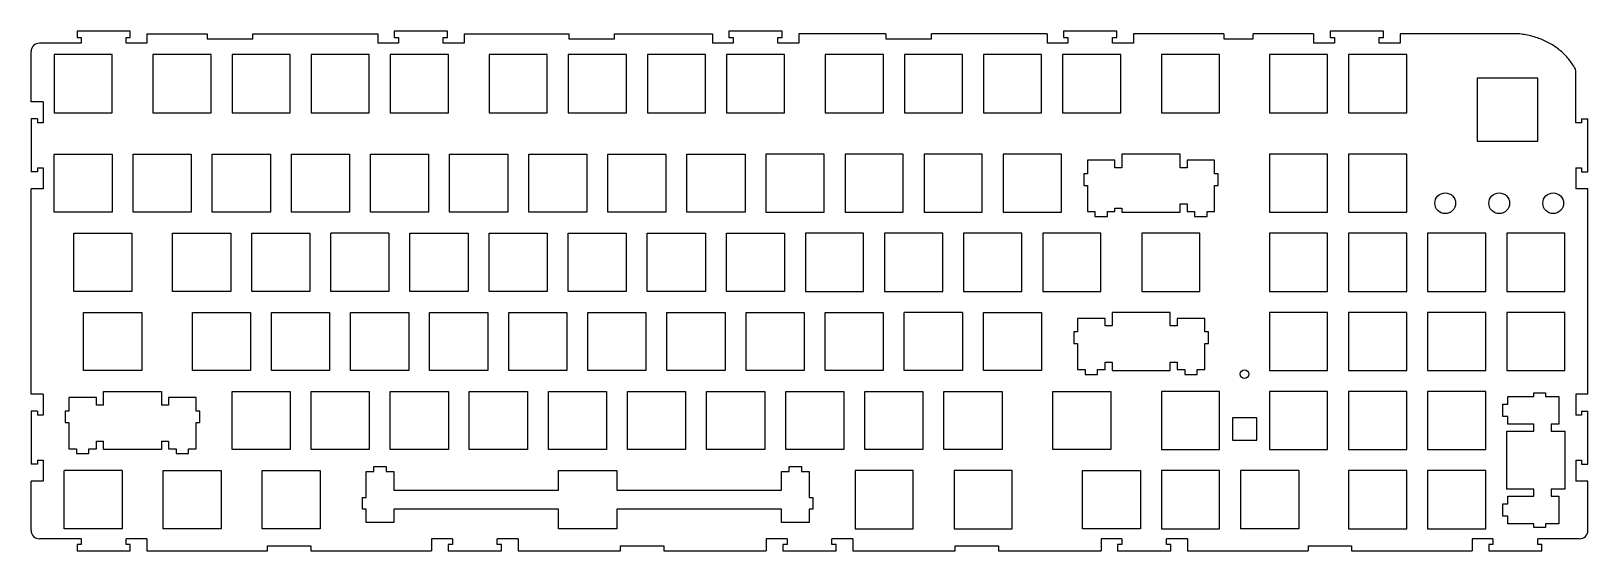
# Model space of a CAD drawing. Extents: x 6716 to 7091, y -4245 to -4120.
import ezdxf

# ---------------------------------------------------------------- set-up
doc = ezdxf.new("R2010")
doc.units = 0
doc.header["$LTSCALE"] = 60
doc.header["$MEASUREMENT"] = 0
doc.layers.get('0').update_dxf_attribs({"linetype": 'CONTINUOUS'})

msp = doc.modelspace()

# ---------------------------------------------------------------- linework, layer by layer
at = {"color": 7, "linetype": 'Continuous'}
for p, q in [((6726.98, -4119.74), (6726.98, -4121.24)), ((6739.78, -4119.74), (6726.98, -4119.74)), ((6739.78, -4121.24), (6739.78, -4119.74)), ((6803.38, -4119.74), (6803.38, -4121.24)), ((6816.18, -4119.74), (6803.38, -4119.74)), ((6816.18, -4121.24), (6816.18, -4119.74)), ((6883.98, -4119.74), (6883.98, -4121.24)), ((6896.78, -4119.74), (6883.98, -4119.74)), ((6896.78, -4121.24), (6896.78, -4119.74)), ((6964.58, -4119.74), (6964.58, -4121.24)), ((6977.38, -4119.74), (6964.58, -4119.74)), ((6977.38, -4121.24), (6977.38, -4119.74)), ((7041.59, -4119.74), (7028.79, -4119.74)), ((7028.79, -4119.74), (7028.79, -4121.24)), ((7041.59, -4121.24), (7041.59, -4119.74)), ((6727.98, -4122.64), (6717.92, -4122.64)), ((6726.98, -4121.24), (6727.98, -4121.24)), ((6727.98, -4121.24), (6727.98, -4122.64)), ((6738.78, -4122.64), (6738.78, -4121.24)), ((6738.78, -4121.24), (6739.78, -4121.24)), ((6743.78, -4122.64), (6738.78, -4122.64)), ((6743.78, -4120.38), (6743.78, -4122.64)), ((6743.78, -4120.38), (6758.28, -4120.38)), ((6758.28, -4120.38), (6758.28, -4121.59)), ((6758.28, -4121.59), (6769.28, -4121.59)), ((6769.28, -4121.59), (6769.28, -4120.38)), ((6769.28, -4120.38), (6799.38, -4120.38)), ((6799.38, -4120.38), (6799.38, -4122.64)), ((6804.38, -4122.64), (6799.38, -4122.64)), ((6803.38, -4121.24), (6804.38, -4121.24)), ((6804.38, -4121.24), (6804.38, -4122.64)), ((6815.18, -4122.64), (6815.18, -4121.24)), ((6815.18, -4121.24), (6816.18, -4121.24)), ((6820.18, -4122.64), (6815.18, -4122.64)), ((6820.18, -4120.38), (6820.18, -4122.64)), ((6820.18, -4120.38), (6845.43, -4120.38)), ((6845.43, -4120.38), (6845.43, -4121.59)), ((6845.43, -4121.59), (6856.43, -4121.59)), ((6856.43, -4121.59), (6856.43, -4120.38)), ((6856.43, -4120.38), (6879.98, -4120.38)), ((6879.98, -4120.38), (6879.98, -4122.64)), ((6884.98, -4122.64), (6879.98, -4122.64)), ((6883.98, -4121.24), (6884.98, -4121.24)), ((6884.98, -4121.24), (6884.98, -4122.64)), ((6895.78, -4122.64), (6895.78, -4121.24)), ((6895.78, -4121.24), (6896.78, -4121.24)), ((6900.78, -4122.64), (6895.78, -4122.64)), ((6900.78, -4120.38), (6900.78, -4122.64)), ((6921.73, -4120.38), (6900.78, -4120.38)), ((6921.73, -4120.38), (6921.73, -4121.59)), ((6921.73, -4121.59), (6932.73, -4121.59)), ((6932.73, -4121.59), (6932.73, -4120.38)), ((6960.58, -4120.38), (6932.73, -4120.38)), ((6960.58, -4120.38), (6960.58, -4122.64)), ((6965.58, -4122.64), (6960.58, -4122.64)), ((6964.58, -4121.24), (6965.58, -4121.24)), ((6965.58, -4121.24), (6965.58, -4122.64)), ((6976.38, -4121.24), (6977.38, -4121.24)), ((6976.38, -4122.64), (6976.38, -4121.24)), ((6981.38, -4122.64), (6976.38, -4122.64)), ((7003.2, -4120.38), (6981.38, -4120.38)), ((6981.38, -4120.38), (6981.38, -4122.64)), ((7003.2, -4120.38), (7003.2, -4121.59)), ((7003.2, -4121.59), (7010.2, -4121.59)), ((7024.79, -4120.38), (7010.2, -4120.38)), ((7010.2, -4121.59), (7010.2, -4120.38)), ((7024.79, -4120.38), (7024.79, -4122.64)), ((7029.79, -4122.64), (7024.79, -4122.64)), ((7028.79, -4121.24), (7029.79, -4121.24)), ((7029.79, -4121.24), (7029.79, -4122.64)), ((7040.59, -4121.24), (7041.59, -4121.24)), ((7040.59, -4122.64), (7040.59, -4121.24)), ((7045.59, -4122.64), (7040.59, -4122.64)), ((7074.14, -4120.38), (7045.59, -4120.38)), ((7045.59, -4120.38), (7045.59, -4122.64)), ((6715.92, -4136.77), (6715.92, -4124.64)), ((6721.45, -4125.38), (6721.45, -4139.38)), ((6735.45, -4125.38), (6721.45, -4125.38)), ((6735.45, -4139.38), (6735.45, -4125.38)), ((6745.27, -4125.38), (6745.27, -4139.38)), ((6759.27, -4125.38), (6745.27, -4125.38)), ((6759.27, -4139.38), (6759.27, -4125.38)), ((6764.32, -4125.38), (6764.32, -4139.38)), ((6778.32, -4125.38), (6764.32, -4125.38)), ((6778.32, -4139.38), (6778.32, -4125.38)), ((6783.37, -4125.38), (6783.37, -4139.38)), ((6797.37, -4125.38), (6783.37, -4125.38)), ((6797.37, -4139.38), (6797.37, -4125.38)), ((6802.42, -4125.38), (6802.42, -4139.38)), ((6816.42, -4125.38), (6802.42, -4125.38)), ((6816.42, -4139.38), (6816.42, -4125.38)), ((6826.23, -4125.38), (6826.23, -4139.38)), ((6840.23, -4125.38), (6826.23, -4125.38)), ((6840.23, -4139.38), (6840.23, -4125.38)), ((6845.28, -4125.38), (6845.28, -4139.38)), ((6859.28, -4125.38), (6845.28, -4125.38)), ((6859.28, -4139.38), (6859.28, -4125.38)), ((6864.33, -4125.38), (6864.33, -4139.38)), ((6878.33, -4125.38), (6864.33, -4125.38)), ((6878.33, -4139.38), (6878.33, -4125.38)), ((6883.38, -4125.38), (6883.38, -4139.38)), ((6897.38, -4125.38), (6883.38, -4125.38)), ((6897.38, -4139.38), (6897.38, -4125.38)), ((6907.19, -4125.38), (6907.19, -4139.38)), ((6921.19, -4125.38), (6907.19, -4125.38)), ((6921.19, -4139.38), (6921.19, -4125.38)), ((6926.24, -4125.38), (6926.24, -4139.38)), ((6940.24, -4125.38), (6926.24, -4125.38)), ((6940.24, -4139.38), (6940.24, -4125.38)), ((6945.29, -4125.38), (6945.29, -4139.38)), ((6959.29, -4125.38), (6945.29, -4125.38)), ((6959.29, -4139.38), (6959.29, -4125.38)), ((6964.34, -4125.38), (6964.34, -4139.38)), ((6978.34, -4125.38), (6964.34, -4125.38)), ((6978.34, -4139.38), (6978.34, -4125.38)), ((7002.15, -4125.38), (6988.15, -4125.38)), ((6988.15, -4125.38), (6988.15, -4139.38)), ((7002.15, -4139.38), (7002.15, -4125.38)), ((7028.15, -4125.38), (7014.15, -4125.38)), ((7014.15, -4125.38), (7014.15, -4139.38)), ((7028.15, -4139.38), (7028.15, -4125.38)), ((7047.2, -4125.38), (7033.2, -4125.38)), ((7033.2, -4125.38), (7033.2, -4139.38)), ((7047.2, -4139.38), (7047.2, -4125.38)), ((7078.78, -4131.03), (7064.18, -4131.03)), ((7064.18, -4131.03), (7064.18, -4146.23)), ((7078.78, -4146.23), (7078.78, -4131.03)), ((7087.93, -4141.83), (7087.93, -4129.55)), ((6718.82, -4136.77), (6715.92, -4136.77)), ((6718.82, -4136.77), (6718.82, -4141.83)), ((6715.92, -4140.83), (6715.92, -4153.63)), ((6717.42, -4140.83), (6715.92, -4140.83)), ((6717.42, -4140.83), (6717.42, -4141.83)), ((6718.82, -4141.83), (6717.42, -4141.83)), ((6721.45, -4139.38), (6735.45, -4139.38)), ((6745.27, -4139.38), (6759.27, -4139.38)), ((6764.32, -4139.38), (6778.32, -4139.38)), ((6783.37, -4139.38), (6797.37, -4139.38)), ((6802.42, -4139.38), (6816.42, -4139.38)), ((6826.23, -4139.38), (6840.23, -4139.38)), ((6845.28, -4139.38), (6859.28, -4139.38)), ((6864.33, -4139.38), (6878.33, -4139.38)), ((6883.38, -4139.38), (6897.38, -4139.38)), ((6907.19, -4139.38), (6921.19, -4139.38)), ((6926.24, -4139.38), (6940.24, -4139.38)), ((6945.29, -4139.38), (6959.29, -4139.38)), ((6964.34, -4139.38), (6978.34, -4139.38)), ((6988.15, -4139.38), (7002.15, -4139.38)), ((7014.15, -4139.38), (7028.15, -4139.38)), ((7033.2, -4139.38), (7047.2, -4139.38)), ((7089.33, -4141.83), (7087.93, -4141.83)), ((7089.33, -4140.83), (7090.83, -4140.83)), ((7089.33, -4140.83), (7089.33, -4141.83)), ((7090.83, -4153.63), (7090.83, -4140.83)), ((7064.18, -4146.23), (7078.78, -4146.23)), ((6721.45, -4163.38), (6721.45, -4149.38)), ((6721.45, -4149.38), (6735.45, -4149.38)), ((6735.45, -4149.38), (6735.45, -4163.38)), ((6740.5, -4163.38), (6740.5, -4149.38)), ((6740.5, -4149.38), (6754.5, -4149.38)), ((6754.5, -4149.38), (6754.5, -4163.38)), ((6759.55, -4163.38), (6759.55, -4149.38)), ((6759.55, -4149.38), (6773.55, -4149.38)), ((6773.55, -4149.38), (6773.55, -4163.38)), ((6778.6, -4163.38), (6778.6, -4149.38)), ((6778.6, -4149.38), (6792.6, -4149.38)), ((6792.6, -4149.38), (6792.6, -4163.38)), ((6797.65, -4163.38), (6797.65, -4149.38)), ((6797.65, -4149.38), (6811.65, -4149.38)), ((6811.65, -4149.38), (6811.65, -4163.38)), ((6816.7, -4163.38), (6816.7, -4149.38)), ((6816.7, -4149.38), (6830.7, -4149.38)), ((6830.7, -4149.38), (6830.7, -4163.38)), ((6835.75, -4163.38), (6835.75, -4149.38)), ((6835.75, -4149.38), (6849.75, -4149.38)), ((6849.75, -4149.38), (6849.75, -4163.38)), ((6854.8, -4163.38), (6854.8, -4149.38)), ((6854.8, -4149.38), (6868.8, -4149.38)), ((6868.8, -4149.38), (6868.8, -4163.38)), ((6873.85, -4163.38), (6873.85, -4149.38)), ((6873.85, -4149.38), (6887.85, -4149.38)), ((6887.85, -4149.38), (6887.85, -4163.38)), ((6892.9, -4149.38), (6892.9, -4163.38)), ((6906.9, -4149.38), (6892.9, -4149.38)), ((6906.9, -4163.38), (6906.9, -4149.38)), ((6911.95, -4149.38), (6911.95, -4163.38)), ((6925.95, -4149.38), (6911.95, -4149.38)), ((6925.95, -4163.38), (6925.95, -4149.38)), ((6931, -4149.38), (6931, -4163.38)), ((6945, -4149.38), (6931, -4149.38)), ((6945, -4163.38), (6945, -4149.38)), ((6964.05, -4149.38), (6950.05, -4149.38)), ((6950.05, -4149.38), (6950.05, -4163.38)), ((6964.05, -4163.38), (6964.05, -4149.38)), ((6992.63, -4149.38), (6978.63, -4149.38)), ((6978.63, -4149.38), (6978.63, -4152.65)), ((6992.63, -4152.65), (6992.63, -4149.38)), ((7028.15, -4149.38), (7014.15, -4149.38)), ((7014.15, -4149.38), (7014.15, -4163.38)), ((7028.15, -4163.38), (7028.15, -4149.38)), ((7047.2, -4149.38), (7033.2, -4149.38)), ((7033.2, -4149.38), (7033.2, -4163.38)), ((7047.2, -4163.38), (7047.2, -4149.38)), ((6717.42, -4153.63), (6715.92, -4153.63)), ((6717.42, -4152.63), (6717.42, -4153.63)), ((6717.42, -4152.63), (6718.82, -4152.63)), ((6718.82, -4152.63), (6718.82, -4157.69)), ((6976.95, -4150.85), (6970.3, -4150.85)), ((6970.3, -4150.85), (6970.3, -4154.08)), ((6976.95, -4152.65), (6976.95, -4150.85)), ((6978.63, -4152.65), (6976.95, -4152.65)), ((6994.3, -4152.65), (6992.63, -4152.65)), ((7000.95, -4150.85), (6994.3, -4150.85)), ((6994.3, -4150.85), (6994.3, -4152.65)), ((7000.95, -4154.08), (7000.95, -4150.85)), ((7087.93, -4152.63), (7089.33, -4152.63)), ((7087.93, -4152.63), (7087.93, -4157.69)), ((7089.33, -4152.63), (7089.33, -4153.63)), ((7089.33, -4153.63), (7090.83, -4153.63)), ((6715.92, -4207.17), (6715.92, -4157.69)), ((6718.82, -4157.69), (6715.92, -4157.69)), ((6970.3, -4154.08), (6969.43, -4154.08)), ((6969.43, -4154.08), (6969.43, -4156.88)), ((6969.43, -4156.88), (6970.3, -4156.88)), ((6970.3, -4156.88), (6970.3, -4163.15)), ((7001.83, -4154.08), (7000.95, -4154.08)), ((7000.95, -4156.88), (7001.83, -4156.88)), ((7000.95, -4163.15), (7000.95, -4156.88)), ((7001.83, -4156.88), (7001.83, -4154.08)), ((7090.83, -4157.69), (7087.93, -4157.69)), ((7090.83, -4207.17), (7090.83, -4157.69)), ((6992.63, -4161.35), (6994.3, -4161.35)), ((6992.63, -4163.38), (6992.63, -4161.35)), ((6994.3, -4161.35), (6994.3, -4163.15)), ((6735.45, -4163.38), (6721.45, -4163.38)), ((6754.5, -4163.38), (6740.5, -4163.38)), ((6773.55, -4163.38), (6759.55, -4163.38)), ((6792.6, -4163.38), (6778.6, -4163.38)), ((6811.65, -4163.38), (6797.65, -4163.38)), ((6830.7, -4163.38), (6816.7, -4163.38)), ((6849.75, -4163.38), (6835.75, -4163.38)), ((6868.8, -4163.38), (6854.8, -4163.38)), ((6887.85, -4163.38), (6873.85, -4163.38)), ((6892.9, -4163.38), (6906.9, -4163.38)), ((6911.95, -4163.38), (6925.95, -4163.38)), ((6931, -4163.38), (6945, -4163.38)), ((6950.05, -4163.38), (6964.05, -4163.38)), ((6970.3, -4163.15), (6972.13, -4163.15)), ((6972.13, -4163.15), (6972.13, -4164.35)), ((6972.13, -4164.35), (6975.13, -4164.35)), ((6975.13, -4163.15), (6976.95, -4163.15)), ((6975.13, -4164.35), (6975.13, -4163.15)), ((6976.95, -4162.35), (6978.63, -4162.35)), ((6976.95, -4163.15), (6976.95, -4162.35)), ((6978.63, -4162.35), (6978.63, -4163.38)), ((6978.63, -4163.38), (6992.63, -4163.38)), ((6994.3, -4163.15), (6996.13, -4163.15)), ((6996.13, -4163.15), (6996.13, -4164.35)), ((6996.13, -4164.35), (6999.13, -4164.35)), ((6999.13, -4163.15), (7000.95, -4163.15)), ((6999.13, -4164.35), (6999.13, -4163.15)), ((7014.15, -4163.38), (7028.15, -4163.38)), ((7033.2, -4163.38), (7047.2, -4163.38)), ((6726.2, -4182.43), (6726.2, -4168.43)), ((6726.2, -4168.43), (6740.2, -4168.43)), ((6740.2, -4168.43), (6740.2, -4182.43)), ((6750, -4182.43), (6750, -4168.43)), ((6750, -4168.43), (6764, -4168.43)), ((6764, -4168.43), (6764, -4182.43)), ((6769.05, -4182.43), (6769.05, -4168.43)), ((6769.05, -4168.43), (6783.05, -4168.43)), ((6783.05, -4168.43), (6783.05, -4182.43)), ((6788.1, -4182.43), (6788.1, -4168.43)), ((6802.1, -4168.43), (6788.1, -4168.43)), ((6802.1, -4168.43), (6802.1, -4182.43)), ((6807.15, -4182.43), (6807.15, -4168.43)), ((6807.15, -4168.43), (6821.15, -4168.43)), ((6821.15, -4168.43), (6821.15, -4182.43)), ((6826.2, -4182.43), (6826.2, -4168.43)), ((6826.2, -4168.43), (6840.2, -4168.43)), ((6840.2, -4168.43), (6840.2, -4182.43)), ((6845.25, -4182.43), (6845.25, -4168.43)), ((6845.25, -4168.43), (6859.25, -4168.43)), ((6859.25, -4168.43), (6859.25, -4182.43)), ((6864.3, -4182.43), (6864.3, -4168.43)), ((6864.3, -4168.43), (6878.3, -4168.43)), ((6878.3, -4168.43), (6878.3, -4182.43)), ((6883.35, -4182.43), (6883.35, -4168.43)), ((6883.35, -4168.43), (6897.35, -4168.43)), ((6897.35, -4168.43), (6897.35, -4182.43)), ((6902.4, -4168.43), (6902.4, -4182.43)), ((6916.4, -4168.43), (6902.4, -4168.43)), ((6916.4, -4182.43), (6916.4, -4168.43)), ((6935.45, -4168.43), (6921.45, -4168.43)), ((6921.45, -4168.43), (6921.45, -4182.43)), ((6935.45, -4182.43), (6935.45, -4168.43)), ((6954.5, -4168.43), (6940.5, -4168.43)), ((6940.5, -4168.43), (6940.5, -4182.43)), ((6954.5, -4182.43), (6954.5, -4168.43)), ((6973.55, -4168.43), (6959.55, -4168.43)), ((6959.55, -4168.43), (6959.55, -4182.43)), ((6973.55, -4182.43), (6973.55, -4168.43)), ((6997.38, -4168.43), (6983.38, -4168.43)), ((6983.38, -4168.43), (6983.38, -4182.43)), ((6997.38, -4182.43), (6997.38, -4168.43)), ((7028.15, -4168.43), (7014.15, -4168.43)), ((7014.15, -4168.43), (7014.15, -4182.43)), ((7028.15, -4182.43), (7028.15, -4168.43)), ((7047.2, -4168.43), (7033.2, -4168.43)), ((7033.2, -4168.43), (7033.2, -4182.43)), ((7047.2, -4182.43), (7047.2, -4168.43)), ((7066.25, -4168.43), (7052.25, -4168.43)), ((7052.25, -4168.43), (7052.25, -4182.43)), ((7066.25, -4182.43), (7066.25, -4168.43)), ((7085.3, -4168.43), (7071.3, -4168.43)), ((7071.3, -4168.43), (7071.3, -4182.43)), ((7085.3, -4182.43), (7085.3, -4168.43)), ((6740.2, -4182.43), (6726.2, -4182.43)), ((6764, -4182.43), (6750, -4182.43)), ((6783.05, -4182.43), (6769.05, -4182.43)), ((6802.1, -4182.43), (6788.1, -4182.43)), ((6821.15, -4182.43), (6807.15, -4182.43)), ((6840.2, -4182.43), (6826.2, -4182.43)), ((6859.25, -4182.43), (6845.25, -4182.43)), ((6878.3, -4182.43), (6864.3, -4182.43)), ((6897.35, -4182.43), (6883.35, -4182.43)), ((6902.4, -4182.43), (6916.4, -4182.43)), ((6921.45, -4182.43), (6935.45, -4182.43)), ((6940.5, -4182.43), (6954.5, -4182.43)), ((6959.55, -4182.43), (6973.55, -4182.43)), ((6983.38, -4182.43), (6997.38, -4182.43)), ((7014.15, -4182.43), (7028.15, -4182.43)), ((7033.2, -4182.43), (7047.2, -4182.43)), ((7052.25, -4182.43), (7066.25, -4182.43)), ((7071.3, -4182.43), (7085.3, -4182.43)), ((6728.55, -4201.48), (6728.55, -4187.48)), ((6728.55, -4187.48), (6742.55, -4187.48)), ((6742.55, -4187.48), (6742.55, -4201.48)), ((6754.75, -4201.48), (6754.75, -4187.48)), ((6754.75, -4187.48), (6768.75, -4187.48)), ((6768.75, -4187.48), (6768.75, -4201.48)), ((6773.8, -4201.48), (6773.8, -4187.48)), ((6773.8, -4187.48), (6787.8, -4187.48)), ((6787.8, -4187.48), (6787.8, -4201.48)), ((6792.85, -4201.48), (6792.85, -4187.48)), ((6792.85, -4187.48), (6806.85, -4187.48)), ((6806.85, -4187.48), (6806.85, -4201.48)), ((6811.9, -4201.48), (6811.9, -4187.48)), ((6811.9, -4187.48), (6825.9, -4187.48)), ((6825.9, -4187.48), (6825.9, -4201.48)), ((6830.95, -4201.48), (6830.95, -4187.48)), ((6830.95, -4187.48), (6844.95, -4187.48)), ((6844.95, -4187.48), (6844.95, -4201.48)), ((6850, -4201.48), (6850, -4187.48)), ((6850, -4187.48), (6864, -4187.48)), ((6864, -4187.48), (6864, -4201.48)), ((6869.05, -4201.48), (6869.05, -4187.48)), ((6869.05, -4187.48), (6883.05, -4187.48)), ((6883.05, -4187.48), (6883.05, -4201.48)), ((6888.1, -4201.48), (6888.1, -4187.48)), ((6888.1, -4187.48), (6902.1, -4187.48)), ((6902.1, -4187.48), (6902.1, -4201.48)), ((6907.15, -4187.48), (6921.15, -4187.48)), ((6907.15, -4201.48), (6907.15, -4187.48)), ((6921.15, -4187.48), (6921.15, -4201.48)), ((6940.2, -4187.48), (6926.2, -4187.48)), ((6926.2, -4201.48), (6926.2, -4187.48)), ((6940.2, -4187.48), (6940.2, -4201.48)), ((6945.25, -4187.48), (6959.25, -4187.48)), ((6945.25, -4201.48), (6945.25, -4187.48)), ((6959.25, -4187.48), (6959.25, -4201.48)), ((6990.25, -4187.48), (6976.25, -4187.48)), ((6976.25, -4187.48), (6976.25, -4190.75)), ((6990.25, -4190.75), (6990.25, -4187.48)), ((7028.15, -4187.48), (7014.15, -4187.48)), ((7014.15, -4187.48), (7014.15, -4201.48)), ((7028.15, -4201.48), (7028.15, -4187.48)), ((7047.2, -4187.48), (7033.2, -4187.48)), ((7033.2, -4187.48), (7033.2, -4201.48)), ((7047.2, -4201.48), (7047.2, -4187.48)), ((7066.25, -4187.48), (7052.25, -4187.48)), ((7052.25, -4187.48), (7052.25, -4201.48)), ((7066.25, -4201.48), (7066.25, -4187.48)), ((7085.3, -4187.48), (7071.3, -4187.48)), ((7071.3, -4187.48), (7071.3, -4201.48)), ((7085.3, -4201.48), (7085.3, -4187.48)), ((6974.58, -4188.95), (6967.93, -4188.95)), ((6967.93, -4188.95), (6967.93, -4192.18)), ((6974.58, -4190.75), (6974.58, -4188.95)), ((6976.25, -4190.75), (6974.58, -4190.75)), ((6991.93, -4190.75), (6990.25, -4190.75)), ((6998.58, -4188.95), (6991.93, -4188.95)), ((6991.93, -4188.95), (6991.93, -4190.75)), ((6998.58, -4192.18), (6998.58, -4188.95)), ((6967.93, -4192.18), (6967.05, -4192.18)), ((6967.05, -4192.18), (6967.05, -4194.98)), ((6967.05, -4194.98), (6967.93, -4194.98)), ((6967.93, -4194.98), (6967.93, -4201.25)), ((6999.45, -4192.18), (6998.58, -4192.18)), ((6998.58, -4194.98), (6999.45, -4194.98)), ((6998.58, -4201.25), (6998.58, -4194.98)), ((6999.45, -4194.98), (6999.45, -4192.18)), ((6742.55, -4201.48), (6728.55, -4201.48)), ((6768.75, -4201.48), (6754.75, -4201.48)), ((6787.8, -4201.48), (6773.8, -4201.48)), ((6806.85, -4201.48), (6792.85, -4201.48)), ((6825.9, -4201.48), (6811.9, -4201.48)), ((6844.95, -4201.48), (6830.95, -4201.48)), ((6864, -4201.48), (6850, -4201.48)), ((6883.05, -4201.48), (6869.05, -4201.48)), ((6902.1, -4201.48), (6888.1, -4201.48)), ((6921.15, -4201.48), (6907.15, -4201.48)), ((6940.2, -4201.48), (6926.2, -4201.48)), ((6959.25, -4201.48), (6945.25, -4201.48)), ((6967.93, -4201.25), (6969.75, -4201.25)), ((6969.75, -4201.25), (6969.75, -4202.45)), ((6969.75, -4202.45), (6972.75, -4202.45)), ((6972.75, -4201.25), (6974.58, -4201.25)), ((6972.75, -4202.45), (6972.75, -4201.25)), ((6974.58, -4199.45), (6976.25, -4199.45)), ((6974.58, -4201.25), (6974.58, -4199.45)), ((6976.25, -4199.45), (6976.25, -4201.48)), ((6976.25, -4201.48), (6990.25, -4201.48)), ((6990.25, -4199.45), (6991.93, -4199.45)), ((6990.25, -4201.48), (6990.25, -4199.45)), ((6991.93, -4199.45), (6991.93, -4201.25)), ((6991.93, -4201.25), (6993.75, -4201.25)), ((6993.75, -4201.25), (6993.75, -4202.45)), ((6993.75, -4202.45), (6996.75, -4202.45)), ((6996.75, -4201.25), (6998.58, -4201.25)), ((6996.75, -4202.45), (6996.75, -4201.25)), ((7014.15, -4201.48), (7028.15, -4201.48)), ((7033.2, -4201.48), (7047.2, -4201.48)), ((7052.25, -4201.48), (7066.25, -4201.48)), ((7071.3, -4201.48), (7085.3, -4201.48)), ((6718.82, -4207.17), (6715.92, -4207.17)), ((6718.82, -4207.17), (6718.82, -4212.23)), ((6725.03, -4208), (6725.03, -4211.23)), ((6731.68, -4208), (6725.03, -4208)), ((6731.68, -4209.8), (6731.68, -4208)), ((6733.35, -4209.8), (6731.68, -4209.8)), ((6733.35, -4209.8), (6733.35, -4206.53)), ((6733.35, -4206.53), (6747.35, -4206.53)), ((6747.35, -4206.53), (6747.35, -4209.8)), ((6749.03, -4209.8), (6747.35, -4209.8)), ((6749.03, -4208), (6749.03, -4209.8)), ((6755.68, -4208), (6749.03, -4208)), ((6755.68, -4211.23), (6755.68, -4208)), ((6764.3, -4220.53), (6764.3, -4206.53)), ((6764.3, -4206.53), (6778.3, -4206.53)), ((6778.3, -4206.53), (6778.3, -4220.53)), ((6783.35, -4220.53), (6783.35, -4206.53)), ((6783.35, -4206.53), (6797.35, -4206.53)), ((6797.35, -4206.53), (6797.35, -4220.53)), ((6802.4, -4220.53), (6802.4, -4206.53)), ((6802.4, -4206.53), (6816.4, -4206.53)), ((6816.4, -4206.53), (6816.4, -4220.53)), ((6821.45, -4220.53), (6821.45, -4206.53)), ((6821.45, -4206.53), (6835.45, -4206.53)), ((6835.45, -4206.53), (6835.45, -4220.53)), ((6840.5, -4220.53), (6840.5, -4206.53)), ((6840.5, -4206.53), (6854.5, -4206.53)), ((6854.5, -4206.53), (6854.5, -4220.53)), ((6859.55, -4220.53), (6859.55, -4206.53)), ((6859.55, -4206.53), (6873.55, -4206.53)), ((6873.55, -4206.53), (6873.55, -4220.53)), ((6878.6, -4220.53), (6878.6, -4206.53)), ((6878.6, -4206.53), (6892.6, -4206.53)), ((6892.6, -4206.53), (6892.6, -4220.53)), ((6897.65, -4206.53), (6911.65, -4206.53)), ((6897.65, -4220.53), (6897.65, -4206.53)), ((6911.65, -4206.53), (6911.65, -4220.53)), ((6916.7, -4206.53), (6930.7, -4206.53)), ((6916.7, -4220.53), (6916.7, -4206.53)), ((6930.7, -4206.53), (6930.7, -4220.53)), ((6935.75, -4206.53), (6949.75, -4206.53)), ((6935.75, -4220.53), (6935.75, -4206.53)), ((6949.75, -4206.53), (6949.75, -4220.53)), ((6961.95, -4206.53), (6975.95, -4206.53)), ((6961.95, -4220.53), (6961.95, -4206.53)), ((6975.95, -4206.53), (6975.95, -4220.53)), ((7002.15, -4206.53), (6988.15, -4206.53)), ((6988.15, -4206.53), (6988.15, -4220.53)), ((7002.15, -4220.53), (7002.15, -4206.53)), ((7028.15, -4206.53), (7014.15, -4206.53)), ((7014.15, -4206.53), (7014.15, -4220.53)), ((7028.15, -4220.53), (7028.15, -4206.53)), ((7047.2, -4206.53), (7033.2, -4206.53)), ((7033.2, -4206.53), (7033.2, -4220.53)), ((7047.2, -4220.53), (7047.2, -4206.53)), ((7066.25, -4206.53), (7052.25, -4206.53)), ((7052.25, -4206.53), (7052.25, -4220.53)), ((7066.25, -4220.53), (7066.25, -4206.53)), ((7070.33, -4209.56), (7071.53, -4209.56)), ((7070.33, -4212.56), (7070.33, -4209.56)), ((7071.53, -4207.73), (7077.8, -4207.73)), ((7071.53, -4209.56), (7071.53, -4207.73)), ((7077.8, -4206.86), (7080.6, -4206.86)), ((7077.8, -4207.73), (7077.8, -4206.86)), ((7080.6, -4206.86), (7080.6, -4207.73)), ((7080.6, -4207.73), (7083.83, -4207.73)), ((7083.83, -4207.73), (7083.83, -4214.38)), ((7090.83, -4207.17), (7087.93, -4207.17)), ((7087.93, -4207.17), (7087.93, -4212.23)), ((6715.92, -4211.23), (6715.92, -4224.03)), ((6717.42, -4211.23), (6715.92, -4211.23)), ((6717.42, -4211.23), (6717.42, -4212.23)), ((6718.82, -4212.23), (6717.42, -4212.23)), ((6724.15, -4211.23), (6724.15, -4214.03)), ((6725.03, -4211.23), (6724.15, -4211.23)), ((6756.55, -4211.23), (6755.68, -4211.23)), ((6756.55, -4214.03), (6756.55, -4211.23)), ((7011.1, -4212.88), (7005.21, -4212.88)), ((7005.21, -4212.88), (7005.21, -4218.28)), ((7011.1, -4218.28), (7011.1, -4212.88)), ((7071.53, -4212.56), (7070.33, -4212.56)), ((7071.53, -4214.38), (7071.53, -4212.56)), ((7089.33, -4212.23), (7087.93, -4212.23)), ((7089.33, -4211.23), (7090.83, -4211.23)), ((7089.33, -4211.23), (7089.33, -4212.23)), ((7090.83, -4224.03), (7090.83, -4211.23)), ((6724.15, -4214.03), (6725.03, -4214.03)), ((6725.03, -4214.03), (6725.03, -4220.3)), ((6755.68, -4220.3), (6755.68, -4214.03)), ((6755.68, -4214.03), (6756.55, -4214.03)), ((7071.3, -4216.06), (7077.8, -4216.06)), ((7071.3, -4230.06), (7071.3, -4216.06)), ((7077.8, -4214.38), (7071.53, -4214.38)), ((7077.8, -4216.06), (7077.8, -4214.38)), ((7083.83, -4214.38), (7082.03, -4214.38)), ((7082.03, -4214.38), (7082.03, -4216.06)), ((7082.03, -4216.06), (7085.3, -4216.06)), ((7085.3, -4216.06), (7085.3, -4230.06)), ((6725.03, -4220.3), (6726.85, -4220.3)), ((6726.85, -4220.3), (6726.85, -4221.5)), ((6729.85, -4221.5), (6729.85, -4220.3)), ((6729.85, -4220.3), (6731.68, -4220.3)), ((6731.68, -4220.3), (6731.68, -4218.5)), ((6731.68, -4218.5), (6733.35, -4218.5)), ((6733.35, -4220.53), (6733.35, -4218.5)), ((6747.35, -4220.53), (6733.35, -4220.53)), ((6747.35, -4218.5), (6747.35, -4220.53)), ((6747.35, -4218.5), (6749.03, -4218.5)), ((6749.03, -4218.5), (6749.03, -4220.3)), ((6749.03, -4220.3), (6750.85, -4220.3)), ((6750.85, -4220.3), (6750.85, -4221.5)), ((6753.85, -4221.5), (6753.85, -4220.3)), ((6753.85, -4220.3), (6755.68, -4220.3)), ((6778.3, -4220.53), (6764.3, -4220.53)), ((6797.35, -4220.53), (6783.35, -4220.53)), ((6816.4, -4220.53), (6802.4, -4220.53)), ((6835.45, -4220.53), (6821.45, -4220.53)), ((6854.5, -4220.53), (6840.5, -4220.53)), ((6873.55, -4220.53), (6859.55, -4220.53)), ((6892.6, -4220.53), (6878.6, -4220.53)), ((6911.65, -4220.53), (6897.65, -4220.53)), ((6930.7, -4220.53), (6916.7, -4220.53)), ((6949.75, -4220.53), (6935.75, -4220.53)), ((6975.95, -4220.53), (6961.95, -4220.53)), ((6988.15, -4220.53), (7002.15, -4220.53)), ((7005.21, -4218.28), (7011.1, -4218.28)), ((7014.15, -4220.53), (7028.15, -4220.53)), ((7033.2, -4220.53), (7047.2, -4220.53)), ((7052.25, -4220.53), (7066.25, -4220.53)), ((6717.42, -4224.03), (6715.92, -4224.03)), ((6717.42, -4223.03), (6717.42, -4224.03)), ((6717.42, -4223.03), (6718.82, -4223.03)), ((6718.82, -4223.03), (6718.82, -4228.09)), ((6726.85, -4221.5), (6729.85, -4221.5)), ((6750.85, -4221.5), (6753.85, -4221.5)), ((6798.45, -4225.81), (6798.45, -4224.61)), ((6798.45, -4224.61), (6801.45, -4224.61)), ((6801.45, -4224.61), (6801.45, -4225.81)), ((6898.45, -4224.61), (6901.45, -4224.61)), ((6898.45, -4225.81), (6898.45, -4224.61)), ((6901.45, -4224.61), (6901.45, -4225.81)), ((7087.93, -4223.03), (7089.33, -4223.03)), ((7087.93, -4223.03), (7087.93, -4228.09)), ((7089.33, -4223.03), (7089.33, -4224.03)), ((7089.33, -4224.03), (7090.83, -4224.03)), ((6715.92, -4240.01), (6715.92, -4228.09)), ((6718.82, -4228.09), (6715.92, -4228.09)), ((6723.85, -4239.58), (6723.85, -4225.58)), ((6737.85, -4225.58), (6723.85, -4225.58)), ((6737.85, -4225.58), (6737.85, -4239.58)), ((6747.7, -4239.58), (6747.7, -4225.58)), ((6747.7, -4225.58), (6761.7, -4225.58)), ((6761.7, -4225.58), (6761.7, -4239.58)), ((6771.55, -4239.58), (6771.55, -4225.58)), ((6771.55, -4225.58), (6785.55, -4225.58)), ((6785.55, -4225.58), (6785.55, -4239.58)), ((6796.63, -4232.08), (6796.63, -4225.81)), ((6796.63, -4225.81), (6798.45, -4225.81)), ((6801.45, -4225.81), (6803.28, -4225.81)), ((6803.28, -4225.81), (6803.28, -4230.28)), ((6842.95, -4230.28), (6842.95, -4225.58)), ((6842.95, -4225.58), (6856.95, -4225.58)), ((6856.95, -4225.58), (6856.95, -4230.28)), ((6896.63, -4225.81), (6898.45, -4225.81)), ((6896.63, -4230.28), (6896.63, -4225.81)), ((6901.45, -4225.81), (6903.28, -4225.81)), ((6903.28, -4225.81), (6903.28, -4232.08)), ((6928.35, -4225.58), (6914.35, -4225.58)), ((6914.35, -4225.58), (6914.35, -4239.58)), ((6928.35, -4239.58), (6928.35, -4225.58)), ((6952.2, -4225.58), (6938.2, -4225.58)), ((6938.2, -4225.58), (6938.2, -4239.58)), ((6952.2, -4239.58), (6952.2, -4225.58)), ((6969.1, -4225.58), (6983.1, -4225.58)), ((6969.1, -4239.58), (6969.1, -4225.58)), ((6983.1, -4225.58), (6983.1, -4239.58)), ((7002.15, -4225.58), (6988.15, -4225.58)), ((6988.15, -4225.58), (6988.15, -4239.58)), ((7002.15, -4239.58), (7002.15, -4225.58)), ((7021.2, -4225.58), (7007.2, -4225.58)), ((7007.2, -4225.58), (7007.2, -4239.58)), ((7021.2, -4225.58), (7021.2, -4239.58)), ((7047.2, -4225.58), (7033.2, -4225.58)), ((7033.2, -4225.58), (7033.2, -4239.58)), ((7047.2, -4239.58), (7047.2, -4225.58)), ((7066.25, -4225.58), (7052.25, -4225.58)), ((7052.25, -4225.58), (7052.25, -4239.58)), ((7066.25, -4239.58), (7066.25, -4225.58)), ((7090.83, -4228.09), (7087.93, -4228.09)), ((7090.83, -4240.01), (7090.83, -4228.09)), ((6795.75, -4234.88), (6795.75, -4232.08)), ((6795.75, -4232.08), (6796.63, -4232.08)), ((6803.28, -4230.28), (6842.95, -4230.28)), ((6856.95, -4230.28), (6896.63, -4230.28)), ((6903.28, -4232.08), (6904.15, -4232.08)), ((6904.15, -4232.08), (6904.15, -4234.88)), ((7077.8, -4230.06), (7071.3, -4230.06)), ((7071.53, -4231.73), (7077.8, -4231.73)), ((7071.53, -4233.56), (7071.53, -4231.73)), ((7077.8, -4231.73), (7077.8, -4230.06)), ((7085.3, -4230.06), (7082.03, -4230.06)), ((7082.03, -4230.06), (7082.03, -4231.73)), ((7082.03, -4231.73), (7083.83, -4231.73)), ((7083.83, -4231.73), (7083.83, -4238.38)), ((6796.63, -4234.88), (6795.75, -4234.88)), ((6796.63, -4238.11), (6796.63, -4234.88)), ((6803.28, -4234.88), (6803.28, -4238.11)), ((6842.95, -4234.88), (6803.28, -4234.88)), ((6842.95, -4239.58), (6842.95, -4234.88)), ((6896.63, -4234.88), (6856.95, -4234.88)), ((6856.95, -4234.88), (6856.95, -4239.58)), ((6896.63, -4238.11), (6896.63, -4234.88)), ((6904.15, -4234.88), (6903.28, -4234.88)), ((6903.28, -4234.88), (6903.28, -4238.11)), ((7070.33, -4233.56), (7071.53, -4233.56)), ((7070.33, -4236.56), (7070.33, -4233.56)), ((6737.85, -4239.58), (6723.85, -4239.58)), ((6761.7, -4239.58), (6747.7, -4239.58)), ((6785.55, -4239.58), (6771.55, -4239.58)), ((6803.28, -4238.11), (6796.63, -4238.11)), ((6856.95, -4239.58), (6842.95, -4239.58)), ((6903.28, -4238.11), (6896.63, -4238.11)), ((6914.35, -4239.58), (6928.35, -4239.58)), ((6938.2, -4239.58), (6952.2, -4239.58)), ((6983.1, -4239.58), (6969.1, -4239.58)), ((6988.15, -4239.58), (7002.15, -4239.58)), ((7021.2, -4239.58), (7007.2, -4239.58)), ((7033.2, -4239.58), (7047.2, -4239.58)), ((7052.25, -4239.58), (7066.25, -4239.58)), ((7071.53, -4236.56), (7070.33, -4236.56)), ((7071.53, -4238.38), (7071.53, -4236.56)), ((7077.8, -4238.38), (7071.53, -4238.38)), ((7077.8, -4239.26), (7077.8, -4238.38)), ((7080.6, -4239.26), (7077.8, -4239.26)), ((7083.83, -4238.38), (7080.6, -4238.38)), ((7080.6, -4238.38), (7080.6, -4239.26)), ((6727.98, -4242.01), (6717.92, -4242.01)), ((6726.98, -4243.41), (6726.98, -4244.91)), ((6727.98, -4243.41), (6726.98, -4243.41)), ((6727.98, -4242.01), (6727.98, -4243.41)), ((6738.78, -4243.41), (6738.78, -4242.01)), ((6743.78, -4242.01), (6738.78, -4242.01)), ((6739.78, -4243.41), (6738.78, -4243.41)), ((6739.78, -4244.91), (6739.78, -4243.41)), ((6743.78, -4242.01), (6743.78, -4244.91)), ((6772.88, -4244.91), (6772.88, -4243.69)), ((6772.88, -4243.69), (6783.28, -4243.69)), ((6783.28, -4243.69), (6783.28, -4244.91)), ((6812.38, -4242.01), (6812.38, -4244.91)), ((6817.38, -4242.01), (6812.38, -4242.01)), ((6816.38, -4243.41), (6816.38, -4244.91)), ((6817.38, -4243.41), (6816.38, -4243.41)), ((6817.38, -4242.01), (6817.38, -4243.41)), ((6828.18, -4243.41), (6828.18, -4242.01)), ((6833.18, -4242.01), (6828.18, -4242.01)), ((6829.18, -4243.41), (6828.18, -4243.41)), ((6829.18, -4244.91), (6829.18, -4243.41)), ((6833.18, -4242.01), (6833.18, -4244.91)), ((6857.88, -4243.69), (6868.28, -4243.69)), ((6857.88, -4244.91), (6857.88, -4243.69)), ((6868.28, -4243.69), (6868.28, -4244.91)), ((6897.98, -4242.01), (6892.98, -4242.01)), ((6892.98, -4242.01), (6892.98, -4244.91)), ((6897.98, -4243.41), (6896.98, -4243.41)), ((6896.98, -4243.41), (6896.98, -4244.91)), ((6897.98, -4242.01), (6897.98, -4243.41)), ((6913.78, -4242.01), (6908.78, -4242.01)), ((6908.78, -4243.41), (6908.78, -4242.01)), ((6909.78, -4243.41), (6908.78, -4243.41)), ((6909.78, -4244.91), (6909.78, -4243.41)), ((6913.78, -4242.01), (6913.78, -4244.91)), ((6938.48, -4243.69), (6948.88, -4243.69)), ((6938.48, -4244.91), (6938.48, -4243.69)), ((6948.88, -4243.69), (6948.88, -4244.91)), ((6978.58, -4242.01), (6973.58, -4242.01)), ((6973.58, -4242.01), (6973.58, -4244.91)), ((6978.58, -4243.41), (6977.58, -4243.41)), ((6977.58, -4243.41), (6977.58, -4244.91)), ((6978.58, -4242.01), (6978.58, -4243.41)), ((6994.38, -4242.01), (6989.38, -4242.01)), ((6989.38, -4243.41), (6989.38, -4242.01)), ((6990.38, -4243.41), (6989.38, -4243.41)), ((6990.38, -4244.91), (6990.38, -4243.41)), ((6994.38, -4242.01), (6994.38, -4244.91)), ((7023.48, -4243.69), (7033.88, -4243.69)), ((7023.48, -4243.69), (7023.48, -4244.91)), ((7033.88, -4243.69), (7033.88, -4244.91)), ((7067.98, -4242.01), (7062.98, -4242.01)), ((7062.98, -4242.01), (7062.98, -4244.91)), ((7067.98, -4243.41), (7066.98, -4243.41)), ((7066.98, -4243.41), (7066.98, -4244.91)), ((7067.98, -4242.01), (7067.98, -4243.41)), ((7088.83, -4242.01), (7078.78, -4242.01)), ((7078.78, -4243.41), (7078.78, -4242.01)), ((7079.78, -4243.41), (7078.78, -4243.41)), ((7079.78, -4244.91), (7079.78, -4243.41)), ((6726.98, -4244.91), (6739.78, -4244.91)), ((6743.78, -4244.91), (6772.88, -4244.91)), ((6783.28, -4244.91), (6812.38, -4244.91)), ((6816.38, -4244.91), (6829.18, -4244.91)), ((6833.18, -4244.91), (6857.88, -4244.91)), ((6868.28, -4244.91), (6892.98, -4244.91)), ((6896.98, -4244.91), (6909.78, -4244.91)), ((6913.78, -4244.91), (6938.48, -4244.91)), ((6948.88, -4244.91), (6973.58, -4244.91)), ((6977.58, -4244.91), (6990.38, -4244.91)), ((6994.38, -4244.91), (7023.48, -4244.91)), ((7033.88, -4244.91), (7062.98, -4244.91)), ((7066.98, -4244.91), (7079.78, -4244.91))]:
    msp.add_line(p, q, dxfattribs=at)
for centre, radius in [((7056.48, -4161.19), 2.5), ((7069.48, -4161.19), 2.5), ((7082.48, -4161.19), 2.5), ((7008.15, -4202.36), 1.05)]:
    msp.add_circle(centre, radius, dxfattribs=at)
for centre, start, end in [((6717.92, -4124.64), 90, 180), ((7085.93, -4129.55), 0, 31.0599), ((6717.92, -4240.01), 180, 270), ((7088.83, -4240.01), 270, 0)]:
    msp.add_arc(centre, 2, start, end, dxfattribs=at)
msp.add_open_spline([(7087.65, -4128.52), (7087.58, -4128.4), (7087.02, -4127.5), (7085.82, -4125.92), (7083.78, -4124.01), (7081.38, -4122.45), (7078.61, -4121.26), (7076.14, -4120.63), (7074.6, -4120.44), (7074.14, -4120.38)], degree=3, knots=[0, 0, 0, 0, 0.399307, 3.183849, 5.928333, 8.73827, 11.711116, 14.951576, 16.343881, 16.343881, 16.343881, 16.343881], dxfattribs=at)

doc.saveas('drawing.dxf')
